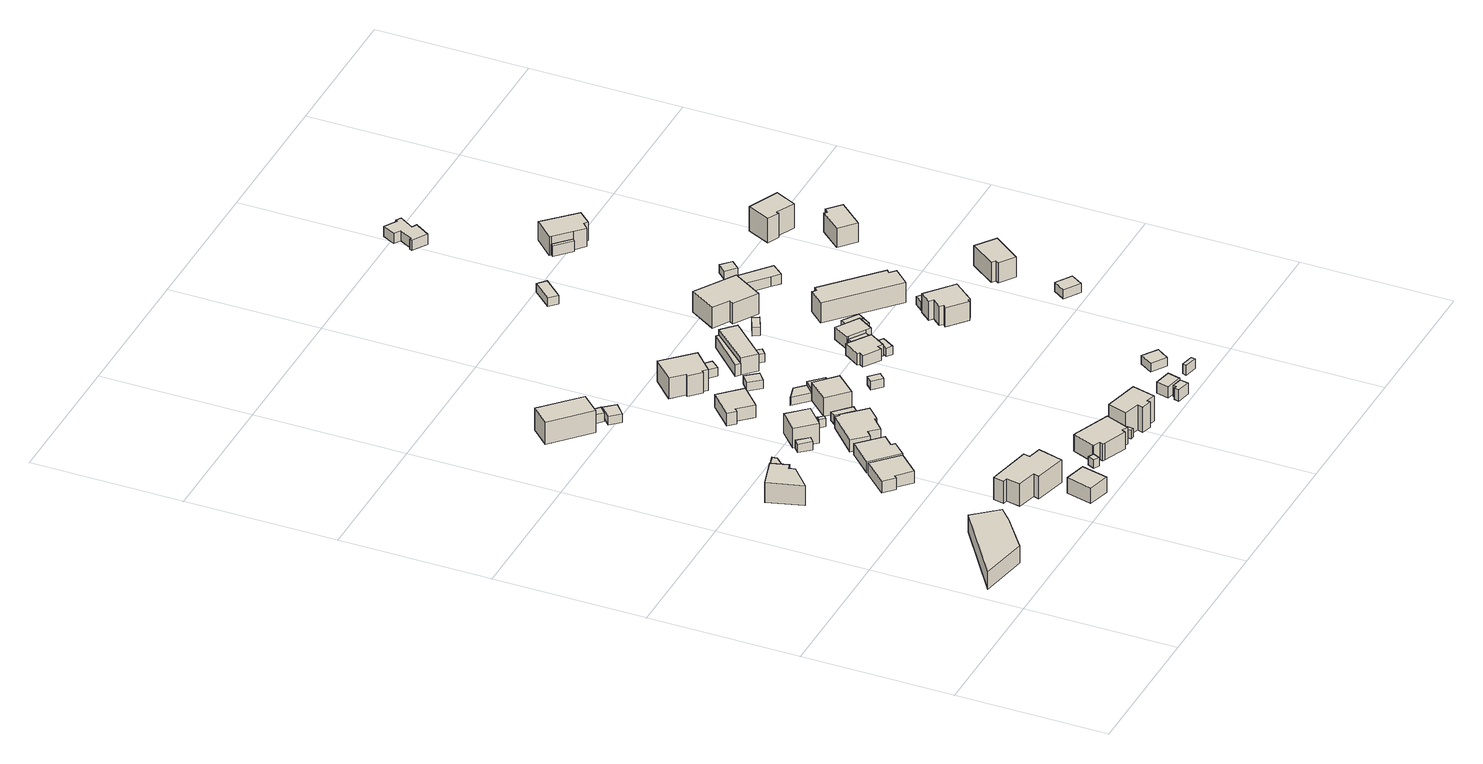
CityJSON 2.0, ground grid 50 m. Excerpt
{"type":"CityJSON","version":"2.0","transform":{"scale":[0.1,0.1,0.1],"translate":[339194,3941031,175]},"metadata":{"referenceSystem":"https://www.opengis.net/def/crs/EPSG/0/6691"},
"CityObjects":{
"building1":{"type":"Building","attributes":{"usage":"431","measuredHeight":6.9,"storeysAboveGround":1,"BuildingIDAttribute.prefecture":"14","BuildingIDAttribute.city":"14151","BuildingDetailAttribute.totalFloorArea":256.13,"BuildingDetailAttribute.buildingFootprintArea":256.13,"BuildingDetailAttribute.buildingStructureType":"610","BuildingDetailAttribute.buildingStructureOrgType":"2","BuildingDetailAttribute.orgUsage":"143","BuildingDetailAttribute.surveyYear":2015},"geometry":[{"type":"Solid","lod":"1","boundaries":[[[[0,1,2,3,4]],[[3,5,6,4]],[[2,7,5,3]],[[1,8,7,2]],[[0,9,8,1]],[[4,6,9,0]],[[5,7,8,9,6]]]]}]},
"building2":{"type":"Building","attributes":{"measuredHeight":7.6,"BuildingIDAttribute.prefecture":"14","BuildingIDAttribute.city":"14151","BuildingDetailAttribute.surveyYear":2015},"geometry":[{"type":"Solid","lod":"1","boundaries":[[[[10,11,12,13,14,15]],[[14,16,17,15]],[[13,18,16,14]],[[12,19,18,13]],[[11,20,19,12]],[[10,21,20,11]],[[15,17,21,10]],[[16,18,19,20,21,17]]]]}]},
"building3":{"type":"Building","attributes":{"usage":"411","measuredHeight":6.3,"storeysAboveGround":1,"BuildingIDAttribute.prefecture":"14","BuildingIDAttribute.city":"14151","BuildingDetailAttribute.totalFloorArea":59.57,"BuildingDetailAttribute.buildingFootprintArea":59.57,"BuildingDetailAttribute.buildingStructureType":"601","BuildingDetailAttribute.buildingStructureOrgType":"1","BuildingDetailAttribute.orgUsage":"10","BuildingDetailAttribute.surveyYear":2015},"geometry":[{"type":"Solid","lod":"1","boundaries":[[[[22,23,24,25]],[[24,26,27,25]],[[23,28,26,24]],[[22,29,28,23]],[[25,27,29,22]],[[26,28,29,27]]]]}]},
"building4":{"type":"Building","attributes":{"usage":"411","measuredHeight":8.9,"storeysAboveGround":1,"BuildingIDAttribute.prefecture":"14","BuildingIDAttribute.city":"14151","BuildingDetailAttribute.totalFloorArea":144.66,"BuildingDetailAttribute.buildingFootprintArea":144.66,"BuildingDetailAttribute.buildingStructureType":"601","BuildingDetailAttribute.buildingStructureOrgType":"1","BuildingDetailAttribute.orgUsage":"10","BuildingDetailAttribute.surveyYear":2015},"geometry":[{"type":"Solid","lod":"1","boundaries":[[[[30,31,32,33,34,35,36,37,38,39]],[[38,40,41,39]],[[37,42,40,38]],[[36,43,42,37]],[[35,44,43,36]],[[34,45,44,35]],[[33,46,45,34]],[[32,47,46,33]],[[31,48,47,32]],[[30,49,48,31]],[[39,41,49,30]],[[40,42,43,44,45,46,47,48,49,41]]]]}]},
"building5":{"type":"Building","attributes":{"usage":"411","measuredHeight":4.9,"storeysAboveGround":1,"BuildingIDAttribute.prefecture":"14","BuildingIDAttribute.city":"14151","BuildingDetailAttribute.totalFloorArea":96.91,"BuildingDetailAttribute.buildingFootprintArea":96.91,"BuildingDetailAttribute.buildingStructureType":"601","BuildingDetailAttribute.buildingStructureOrgType":"1","BuildingDetailAttribute.orgUsage":"10","BuildingDetailAttribute.surveyYear":2015},"geometry":[{"type":"Solid","lod":"1","boundaries":[[[[50,51,52,53,54,55]],[[54,56,57,55]],[[53,58,56,54]],[[52,59,58,53]],[[51,60,59,52]],[[50,61,60,51]],[[55,57,61,50]],[[56,58,59,60,61,57]]]]}]},
"building6":{"type":"Building","attributes":{"BuildingIDAttribute.prefecture":"14","BuildingIDAttribute.city":"14151","BuildingDetailAttribute.surveyYear":2015},"geometry":[{"type":"Solid","lod":"1","boundaries":[[[[62,63,64,65]],[[64,66,67,65]],[[63,68,66,64]],[[62,69,68,63]],[[65,67,69,62]],[[66,68,69,67]]]]}]},
"building7":{"type":"Building","attributes":{"usage":"411","measuredHeight":4.8,"storeysAboveGround":1,"BuildingIDAttribute.prefecture":"14","BuildingIDAttribute.city":"14151","BuildingDetailAttribute.totalFloorArea":101.34,"BuildingDetailAttribute.buildingFootprintArea":101.34,"BuildingDetailAttribute.buildingStructureType":"601","BuildingDetailAttribute.buildingStructureOrgType":"1","BuildingDetailAttribute.orgUsage":"10","BuildingDetailAttribute.surveyYear":2015},"geometry":[{"type":"Solid","lod":"1","boundaries":[[[[70,71,72,73,74,75]],[[74,76,77,75]],[[73,78,76,74]],[[72,79,78,73]],[[71,80,79,72]],[[70,81,80,71]],[[75,77,81,70]],[[76,78,79,80,81,77]]]]}]},
"building8":{"type":"Building","attributes":{"measuredHeight":3.9,"BuildingIDAttribute.prefecture":"14","BuildingIDAttribute.city":"14151","BuildingDetailAttribute.surveyYear":2015},"geometry":[{"type":"Solid","lod":"1","boundaries":[[[[82,83,84,85]],[[84,86,87,85]],[[83,88,86,84]],[[82,89,88,83]],[[85,87,89,82]],[[86,88,89,87]]]]}]},
"building9":{"type":"Building","attributes":{"measuredHeight":3.9,"BuildingIDAttribute.prefecture":"14","BuildingIDAttribute.city":"14151","BuildingDetailAttribute.surveyYear":2015},"geometry":[{"type":"Solid","lod":"1","boundaries":[[[[90,91,92,93]],[[92,94,95,93]],[[91,96,94,92]],[[90,97,96,91]],[[93,95,97,90]],[[94,96,97,95]]]]}]},
"building10":{"type":"Building","attributes":{"BuildingIDAttribute.prefecture":"14","BuildingIDAttribute.city":"14151","BuildingDetailAttribute.surveyYear":2015},"geometry":[{"type":"Solid","lod":"1","boundaries":[[[[98,99,100,101]],[[100,102,103,101]],[[99,104,102,100]],[[98,105,104,99]],[[101,103,105,98]],[[102,104,105,103]]]]}]},
"building11":{"type":"Building","attributes":{"BuildingIDAttribute.prefecture":"14","BuildingIDAttribute.city":"14151","BuildingDetailAttribute.surveyYear":2015},"geometry":[{"type":"Solid","lod":"1","boundaries":[[[[106,107,108,109]],[[108,110,111,109]],[[107,112,110,108]],[[106,113,112,107]],[[109,111,113,106]],[[110,112,113,111]]]]}]},
"building12":{"type":"Building","attributes":{"usage":"411","measuredHeight":8.8,"storeysAboveGround":2,"BuildingIDAttribute.prefecture":"14","BuildingIDAttribute.city":"14151","BuildingDetailAttribute.totalFloorArea":213.83,"BuildingDetailAttribute.buildingFootprintArea":106.92,"BuildingDetailAttribute.buildingStructureType":"601","BuildingDetailAttribute.buildingStructureOrgType":"1","BuildingDetailAttribute.orgUsage":"10","BuildingDetailAttribute.surveyYear":2015},"geometry":[{"type":"Solid","lod":"1","boundaries":[[[[114,115,116,117]],[[116,118,119,117]],[[115,120,118,116]],[[114,121,120,115]],[[117,119,121,114]],[[118,120,121,119]]]]}]},
"building13":{"type":"Building","attributes":{"usage":"411","measuredHeight":8.1,"storeysAboveGround":2,"BuildingIDAttribute.prefecture":"14","BuildingIDAttribute.city":"14151","BuildingDetailAttribute.totalFloorArea":114.02,"BuildingDetailAttribute.buildingFootprintArea":57.01,"BuildingDetailAttribute.buildingStructureType":"601","BuildingDetailAttribute.buildingStructureOrgType":"1","BuildingDetailAttribute.orgUsage":"10","BuildingDetailAttribute.surveyYear":2015},"geometry":[{"type":"Solid","lod":"1","boundaries":[[[[122,123,124,125]],[[124,126,127,125]],[[123,128,126,124]],[[122,129,128,123]],[[125,127,129,122]],[[126,128,129,127]]]]}]},
"building14":{"type":"Building","attributes":{"measuredHeight":3.5,"BuildingIDAttribute.prefecture":"14","BuildingIDAttribute.city":"14151","BuildingDetailAttribute.surveyYear":2015},"geometry":[{"type":"Solid","lod":"1","boundaries":[[[[130,131,132,133]],[[132,134,135,133]],[[131,136,134,132]],[[130,137,136,131]],[[133,135,137,130]],[[134,136,137,135]]]]}]},
"building15":{"type":"Building","attributes":{"BuildingIDAttribute.prefecture":"14","BuildingIDAttribute.city":"14151","BuildingDetailAttribute.surveyYear":2015},"geometry":[{"type":"Solid","lod":"1","boundaries":[[[[138,139,140,141]],[[140,142,143,141]],[[139,144,142,140]],[[138,145,144,139]],[[141,143,145,138]],[[142,144,145,143]]]]}]},
"building16":{"type":"Building","attributes":{"usage":"411","measuredHeight":5.3,"storeysAboveGround":1,"BuildingIDAttribute.prefecture":"14","BuildingIDAttribute.city":"14151","BuildingDetailAttribute.totalFloorArea":125.8,"BuildingDetailAttribute.buildingFootprintArea":125.8,"BuildingDetailAttribute.buildingStructureType":"601","BuildingDetailAttribute.buildingStructureOrgType":"1","BuildingDetailAttribute.orgUsage":"10","BuildingDetailAttribute.surveyYear":2015},"geometry":[{"type":"Solid","lod":"1","boundaries":[[[[146,147,148,149,150,151,152,153,154,155]],[[154,156,157,155]],[[153,158,156,154]],[[152,159,158,153]],[[151,160,159,152]],[[150,161,160,151]],[[149,162,161,150]],[[148,163,162,149]],[[147,164,163,148]],[[146,165,164,147]],[[155,157,165,146]],[[156,158,159,160,161,162,163,164,165,157]]]]}]},
"building17":{"type":"Building","attributes":{"usage":"411","measuredHeight":6.8,"storeysAboveGround":1,"BuildingIDAttribute.prefecture":"14","BuildingIDAttribute.city":"14151","BuildingDetailAttribute.totalFloorArea":116.18,"BuildingDetailAttribute.buildingFootprintArea":116.18,"BuildingDetailAttribute.buildingStructureType":"601","BuildingDetailAttribute.buildingStructureOrgType":"1","BuildingDetailAttribute.orgUsage":"10","BuildingDetailAttribute.surveyYear":2015},"geometry":[{"type":"Solid","lod":"1","boundaries":[[[[166,167,168,169,170,171,172,173,174,175]],[[174,176,177,175]],[[173,178,176,174]],[[172,179,178,173]],[[171,180,179,172]],[[170,181,180,171]],[[169,182,181,170]],[[168,183,182,169]],[[167,184,183,168]],[[166,185,184,167]],[[175,177,185,166]],[[176,178,179,180,181,182,183,184,185,177]]]]}]},
"building18":{"type":"Building","attributes":{"BuildingIDAttribute.prefecture":"14","BuildingIDAttribute.city":"14151","BuildingDetailAttribute.surveyYear":2015},"geometry":[{"type":"Solid","lod":"1","boundaries":[[[[186,187,188,189]],[[188,190,191,189]],[[187,192,190,188]],[[186,193,192,187]],[[189,191,193,186]],[[190,192,193,191]]]]}]},
"building19":{"type":"Building","attributes":{"BuildingIDAttribute.prefecture":"14","BuildingIDAttribute.city":"14151","BuildingDetailAttribute.surveyYear":2015},"geometry":[{"type":"Solid","lod":"1","boundaries":[[[[194,195,196,197]],[[196,198,199,197]],[[195,200,198,196]],[[194,201,200,195]],[[197,199,201,194]],[[198,200,201,199]]]]}]},
"building20":{"type":"Building","attributes":{"usage":"411","measuredHeight":5.1,"storeysAboveGround":1,"BuildingIDAttribute.prefecture":"14","BuildingIDAttribute.city":"14151","BuildingDetailAttribute.totalFloorArea":83.82,"BuildingDetailAttribute.buildingFootprintArea":83.82,"BuildingDetailAttribute.buildingStructureType":"601","BuildingDetailAttribute.buildingStructureOrgType":"1","BuildingDetailAttribute.orgUsage":"10","BuildingDetailAttribute.surveyYear":2015},"geometry":[{"type":"Solid","lod":"1","boundaries":[[[[202,203,204,205,206,207]],[[206,208,209,207]],[[205,210,208,206]],[[204,211,210,205]],[[203,212,211,204]],[[202,213,212,203]],[[207,209,213,202]],[[208,210,211,212,213,209]]]]}]},
"building21":{"type":"Building","attributes":{"measuredHeight":4.1,"BuildingIDAttribute.prefecture":"14","BuildingIDAttribute.city":"14151","BuildingDetailAttribute.surveyYear":2015},"geometry":[{"type":"Solid","lod":"1","boundaries":[[[[214,215,216,217]],[[216,218,219,217]],[[215,220,218,216]],[[214,221,220,215]],[[217,219,221,214]],[[218,220,221,219]]]]}]},
"building22":{"type":"Building","attributes":{"usage":"411","measuredHeight":10.5,"storeysAboveGround":2,"BuildingIDAttribute.prefecture":"14","BuildingIDAttribute.city":"14151","BuildingDetailAttribute.totalFloorArea":189.53,"BuildingDetailAttribute.buildingFootprintArea":94.76,"BuildingDetailAttribute.buildingStructureType":"601","BuildingDetailAttribute.buildingStructureOrgType":"1","BuildingDetailAttribute.orgUsage":"10","BuildingDetailAttribute.surveyYear":2015},"geometry":[{"type":"Solid","lod":"1","boundaries":[[[[222,223,224,225,226,227,228,229]],[[228,230,231,229]],[[227,232,230,228]],[[226,233,232,227]],[[225,234,233,226]],[[224,235,234,225]],[[223,236,235,224]],[[222,237,236,223]],[[229,231,237,222]],[[230,232,233,234,235,236,237,231]]]]}]},
"building23":{"type":"Building","attributes":{"usage":"415","measuredHeight":7.5,"storeysAboveGround":2,"BuildingIDAttribute.prefecture":"14","BuildingIDAttribute.city":"14151","BuildingDetailAttribute.totalFloorArea":109.14,"BuildingDetailAttribute.buildingFootprintArea":54.57,"BuildingDetailAttribute.buildingStructureType":"601","BuildingDetailAttribute.buildingStructureOrgType":"1","BuildingDetailAttribute.orgUsage":"50","BuildingDetailAttribute.surveyYear":2015},"geometry":[{"type":"Solid","lod":"1","boundaries":[[[[238,239,240,241]],[[240,242,243,241]],[[239,244,242,240]],[[238,245,244,239]],[[241,243,245,238]],[[242,244,245,243]]]]}]},
"building24":{"type":"Building","attributes":{"usage":"415","storeysAboveGround":1,"BuildingIDAttribute.prefecture":"14","BuildingIDAttribute.city":"14151","BuildingDetailAttribute.totalFloorArea":35.72,"BuildingDetailAttribute.buildingFootprintArea":35.72,"BuildingDetailAttribute.buildingStructureType":"601","BuildingDetailAttribute.buildingStructureOrgType":"1","BuildingDetailAttribute.orgUsage":"50","BuildingDetailAttribute.surveyYear":2015},"geometry":[{"type":"Solid","lod":"1","boundaries":[[[[246,247,248,249]],[[248,250,251,249]],[[247,252,250,248]],[[246,253,252,247]],[[249,251,253,246]],[[250,252,253,251]]]]}]},
"building25":{"type":"Building","attributes":{"usage":"411","measuredHeight":9.1,"storeysAboveGround":2,"BuildingIDAttribute.prefecture":"14","BuildingIDAttribute.city":"14151","BuildingDetailAttribute.totalFloorArea":203.99,"BuildingDetailAttribute.buildingFootprintArea":101.99,"BuildingDetailAttribute.buildingStructureType":"601","BuildingDetailAttribute.buildingStructureOrgType":"1","BuildingDetailAttribute.orgUsage":"10","BuildingDetailAttribute.surveyYear":2015},"geometry":[{"type":"Solid","lod":"1","boundaries":[[[[254,255,256,257,258,259,260,261]],[[260,262,263,261]],[[259,264,262,260]],[[258,265,264,259]],[[257,266,265,258]],[[256,267,266,257]],[[255,268,267,256]],[[254,269,268,255]],[[261,263,269,254]],[[262,264,265,266,267,268,269,263]]]]}]},
"building26":{"type":"Building","attributes":{"measuredHeight":6.2,"BuildingIDAttribute.prefecture":"14","BuildingIDAttribute.city":"14151","BuildingDetailAttribute.surveyYear":2015},"geometry":[{"type":"Solid","lod":"1","boundaries":[[[[270,271,272,273]],[[272,274,275,273]],[[271,276,274,272]],[[270,277,276,271]],[[273,275,277,270]],[[274,276,277,275]]]]}]},
"building27":{"type":"Building","attributes":{"usage":"411","storeysAboveGround":1,"BuildingIDAttribute.prefecture":"14","BuildingIDAttribute.city":"14151","BuildingDetailAttribute.totalFloorArea":17.05,"BuildingDetailAttribute.buildingFootprintArea":17.05,"BuildingDetailAttribute.buildingStructureType":"601","BuildingDetailAttribute.buildingStructureOrgType":"1","BuildingDetailAttribute.orgUsage":"10","BuildingDetailAttribute.surveyYear":2015},"geometry":[{"type":"Solid","lod":"1","boundaries":[[[[278,279,280,281]],[[280,282,283,281]],[[279,284,282,280]],[[278,285,284,279]],[[281,283,285,278]],[[282,284,285,283]]]]}]},
"building28":{"type":"Building","attributes":{"usage":"411","storeysAboveGround":1,"BuildingIDAttribute.prefecture":"14","BuildingIDAttribute.city":"14151","BuildingDetailAttribute.totalFloorArea":19.59,"BuildingDetailAttribute.buildingFootprintArea":19.59,"BuildingDetailAttribute.buildingStructureType":"601","BuildingDetailAttribute.buildingStructureOrgType":"1","BuildingDetailAttribute.orgUsage":"10","BuildingDetailAttribute.surveyYear":2015},"geometry":[{"type":"Solid","lod":"1","boundaries":[[[[286,287,288,289]],[[288,290,291,289]],[[287,292,290,288]],[[286,293,292,287]],[[289,291,293,286]],[[290,292,293,291]]]]}]},
"building29":{"type":"Building","attributes":{"usage":"411","storeysAboveGround":2,"BuildingIDAttribute.prefecture":"14","BuildingIDAttribute.city":"14151","BuildingDetailAttribute.totalFloorArea":24.97,"BuildingDetailAttribute.buildingFootprintArea":12.48,"BuildingDetailAttribute.buildingStructureType":"601","BuildingDetailAttribute.buildingStructureOrgType":"1","BuildingDetailAttribute.orgUsage":"10","BuildingDetailAttribute.surveyYear":2015},"geometry":[{"type":"Solid","lod":"1","boundaries":[[[[294,295,296,297,298,299]],[[298,300,301,299]],[[297,302,300,298]],[[296,303,302,297]],[[295,304,303,296]],[[294,305,304,295]],[[299,301,305,294]],[[300,302,303,304,305,301]]]]}]},
"building30":{"type":"Building","attributes":{"measuredHeight":4.2,"BuildingIDAttribute.prefecture":"14","BuildingIDAttribute.city":"14151","BuildingDetailAttribute.surveyYear":2015},"geometry":[{"type":"Solid","lod":"1","boundaries":[[[[306,307,308,309,310,311]],[[310,312,313,311]],[[309,314,312,310]],[[308,315,314,309]],[[307,316,315,308]],[[306,317,316,307]],[[311,313,317,306]],[[312,314,315,316,317,313]]]]}]},
"building31":{"type":"Building","attributes":{"measuredHeight":4.5,"BuildingIDAttribute.prefecture":"14","BuildingIDAttribute.city":"14151","BuildingDetailAttribute.surveyYear":2015},"geometry":[{"type":"Solid","lod":"1","boundaries":[[[[318,319,320,321]],[[320,322,323,321]],[[319,324,322,320]],[[318,325,324,319]],[[321,323,325,318]],[[322,324,325,323]]]]}]},
"building32":{"type":"Building","attributes":{"usage":"411","measuredHeight":5.8,"storeysAboveGround":2,"BuildingIDAttribute.prefecture":"14","BuildingIDAttribute.city":"14151","BuildingDetailAttribute.totalFloorArea":38.61,"BuildingDetailAttribute.buildingFootprintArea":19.3,"BuildingDetailAttribute.buildingStructureType":"601","BuildingDetailAttribute.buildingStructureOrgType":"1","BuildingDetailAttribute.orgUsage":"10","BuildingDetailAttribute.surveyYear":2015},"geometry":[{"type":"Solid","lod":"1","boundaries":[[[[326,327,328,329]],[[328,330,331,329]],[[327,332,330,328]],[[326,333,332,327]],[[329,331,333,326]],[[330,332,333,331]]]]}]},
"building33":{"type":"Building","attributes":{"BuildingIDAttribute.prefecture":"14","BuildingIDAttribute.city":"14151","BuildingDetailAttribute.surveyYear":2015},"geometry":[{"type":"Solid","lod":"1","boundaries":[[[[334,335,336,337]],[[336,338,339,337]],[[335,340,338,336]],[[334,341,340,335]],[[337,339,341,334]],[[338,340,341,339]]]]}]},
"building34":{"type":"Building","attributes":{"usage":"411","measuredHeight":7.4,"storeysAboveGround":2,"BuildingIDAttribute.prefecture":"14","BuildingIDAttribute.city":"14151","BuildingDetailAttribute.totalFloorArea":159.03,"BuildingDetailAttribute.buildingFootprintArea":79.51,"BuildingDetailAttribute.buildingStructureType":"601","BuildingDetailAttribute.buildingStructureOrgType":"1","BuildingDetailAttribute.orgUsage":"10","BuildingDetailAttribute.surveyYear":2015},"geometry":[{"type":"Solid","lod":"1","boundaries":[[[[342,343,328,327]],[[328,344,345,327]],[[343,346,344,328]],[[342,347,346,343]],[[327,345,347,342]],[[344,346,347,345]]]]}]},
"building35":{"type":"Building","attributes":{"usage":"411","measuredHeight":4.9,"storeysAboveGround":1,"BuildingIDAttribute.prefecture":"14","BuildingIDAttribute.city":"14151","BuildingDetailAttribute.totalFloorArea":61.36,"BuildingDetailAttribute.buildingFootprintArea":61.36,"BuildingDetailAttribute.buildingStructureType":"601","BuildingDetailAttribute.buildingStructureOrgType":"1","BuildingDetailAttribute.orgUsage":"10","BuildingDetailAttribute.surveyYear":2015},"geometry":[{"type":"Solid","lod":"1","boundaries":[[[[348,349,350,351,352,353,354,355]],[[354,356,357,355]],[[353,358,356,354]],[[352,359,358,353]],[[351,360,359,352]],[[350,361,360,351]],[[349,362,361,350]],[[348,363,362,349]],[[355,357,363,348]],[[356,358,359,360,361,362,363,357]]]]}]},
"building36":{"type":"Building","attributes":{"usage":"411","storeysAboveGround":1,"BuildingIDAttribute.prefecture":"14","BuildingIDAttribute.city":"14151","BuildingDetailAttribute.totalFloorArea":9.17,"BuildingDetailAttribute.buildingFootprintArea":9.17,"BuildingDetailAttribute.buildingStructureType":"601","BuildingDetailAttribute.buildingStructureOrgType":"1","BuildingDetailAttribute.orgUsage":"10","BuildingDetailAttribute.surveyYear":2015},"geometry":[{"type":"Solid","lod":"1","boundaries":[[[[364,365,366,367]],[[366,368,369,367]],[[365,370,368,366]],[[364,371,370,365]],[[367,369,371,364]],[[368,370,371,369]]]]}]},
"building37":{"type":"Building","attributes":{"measuredHeight":3.7,"BuildingIDAttribute.prefecture":"14","BuildingIDAttribute.city":"14151","BuildingDetailAttribute.surveyYear":2015},"geometry":[{"type":"Solid","lod":"1","boundaries":[[[[372,373,374,375]],[[374,376,377,375]],[[373,378,376,374]],[[372,379,378,373]],[[375,377,379,372]],[[376,378,379,377]]]]}]},
"building38":{"type":"Building","attributes":{"usage":"411","measuredHeight":3.4,"storeysAboveGround":1,"BuildingIDAttribute.prefecture":"14","BuildingIDAttribute.city":"14151","BuildingDetailAttribute.totalFloorArea":9.67,"BuildingDetailAttribute.buildingFootprintArea":9.67,"BuildingDetailAttribute.buildingStructureType":"601","BuildingDetailAttribute.buildingStructureOrgType":"1","BuildingDetailAttribute.orgUsage":"10","BuildingDetailAttribute.surveyYear":2015},"geometry":[{"type":"Solid","lod":"1","boundaries":[[[[380,381,382,383]],[[382,384,385,383]],[[381,386,384,382]],[[380,387,386,381]],[[383,385,387,380]],[[384,386,387,385]]]]}]},
"building39":{"type":"Building","attributes":{"measuredHeight":3.3,"BuildingIDAttribute.prefecture":"14","BuildingIDAttribute.city":"14151","BuildingDetailAttribute.surveyYear":2015},"geometry":[{"type":"Solid","lod":"1","boundaries":[[[[388,389,390,391]],[[390,392,393,391]],[[389,394,392,390]],[[388,395,394,389]],[[391,393,395,388]],[[392,394,395,393]]]]}]},
"building40":{"type":"Building","attributes":{"usage":"411","measuredHeight":4.9,"storeysAboveGround":1,"BuildingIDAttribute.prefecture":"14","BuildingIDAttribute.city":"14151","BuildingDetailAttribute.totalFloorArea":48.92,"BuildingDetailAttribute.buildingFootprintArea":48.92,"BuildingDetailAttribute.buildingStructureType":"601","BuildingDetailAttribute.buildingStructureOrgType":"1","BuildingDetailAttribute.orgUsage":"10","BuildingDetailAttribute.surveyYear":2015},"geometry":[{"type":"Solid","lod":"1","boundaries":[[[[396,397,398,399,400,401]],[[400,402,403,401]],[[399,404,402,400]],[[398,405,404,399]],[[397,406,405,398]],[[396,407,406,397]],[[401,403,407,396]],[[402,404,405,406,407,403]]]]}]},
"building41":{"type":"Building","attributes":{"BuildingIDAttribute.prefecture":"14","BuildingIDAttribute.city":"14151","BuildingDetailAttribute.surveyYear":2015},"geometry":[{"type":"Solid","lod":"1","boundaries":[[[[408,409,410,411]],[[410,412,413,411]],[[409,414,412,410]],[[408,415,414,409]],[[411,413,415,408]],[[412,414,415,413]]]]}]},
"building42":{"type":"Building","attributes":{"measuredHeight":4.3,"BuildingIDAttribute.prefecture":"14","BuildingIDAttribute.city":"14151","BuildingDetailAttribute.surveyYear":2015},"geometry":[{"type":"Solid","lod":"1","boundaries":[[[[416,417,418,419]],[[418,420,421,419]],[[417,422,420,418]],[[416,423,422,417]],[[419,421,423,416]],[[420,422,423,421]]]]}]},
"building43":{"type":"Building","attributes":{"BuildingIDAttribute.prefecture":"14","BuildingIDAttribute.city":"14151","BuildingDetailAttribute.surveyYear":2015},"geometry":[{"type":"Solid","lod":"1","boundaries":[[[[424,425,426,427]],[[426,428,429,427]],[[425,430,428,426]],[[424,431,430,425]],[[427,429,431,424]],[[428,430,431,429]]]]}]},
"building44":{"type":"Building","attributes":{"usage":"411","measuredHeight":9,"storeysAboveGround":2,"BuildingIDAttribute.prefecture":"14","BuildingIDAttribute.city":"14151","BuildingDetailAttribute.totalFloorArea":285.79,"BuildingDetailAttribute.buildingFootprintArea":142.9,"BuildingDetailAttribute.buildingStructureType":"601","BuildingDetailAttribute.buildingStructureOrgType":"1","BuildingDetailAttribute.orgUsage":"10","BuildingDetailAttribute.surveyYear":2015},"geometry":[{"type":"Solid","lod":"1","boundaries":[[[[432,433,434,435,436,437]],[[436,438,439,437]],[[435,440,438,436]],[[434,441,440,435]],[[433,442,441,434]],[[432,443,442,433]],[[437,439,443,432]],[[438,440,441,442,443,439]]]]}]},
"building45":{"type":"Building","attributes":{"BuildingIDAttribute.prefecture":"14","BuildingIDAttribute.city":"14151","BuildingDetailAttribute.surveyYear":2015},"geometry":[{"type":"Solid","lod":"1","boundaries":[[[[444,445,446,447]],[[446,448,449,447]],[[445,450,448,446]],[[444,451,450,445]],[[447,449,451,444]],[[448,450,451,449]]]]}]},
"building46":{"type":"Building","attributes":{"usage":"411","measuredHeight":7.6,"storeysAboveGround":2,"BuildingIDAttribute.prefecture":"14","BuildingIDAttribute.city":"14151","BuildingDetailAttribute.totalFloorArea":171.45,"BuildingDetailAttribute.buildingFootprintArea":85.72,"BuildingDetailAttribute.buildingStructureType":"601","BuildingDetailAttribute.buildingStructureOrgType":"1","BuildingDetailAttribute.orgUsage":"10","BuildingDetailAttribute.surveyYear":2015},"geometry":[{"type":"Solid","lod":"1","boundaries":[[[[452,453,454,455,456,457,458,459,460,461,462]],[[461,463,464,462]],[[460,465,463,461]],[[459,466,465,460]],[[458,467,466,459]],[[457,468,467,458]],[[456,469,468,457]],[[455,470,469,456]],[[454,471,470,455]],[[453,472,471,454]],[[452,473,472,453]],[[462,464,473,452]],[[463,465,466,467,468,469,470,471,472,473,464]]]]}]},
"building47":{"type":"Building","attributes":{"usage":"412","measuredHeight":8.3,"storeysAboveGround":2,"BuildingIDAttribute.prefecture":"14","BuildingIDAttribute.city":"14151","BuildingDetailAttribute.totalFloorArea":354.6,"BuildingDetailAttribute.buildingFootprintArea":177.3,"BuildingDetailAttribute.buildingStructureType":"601","BuildingDetailAttribute.buildingStructureOrgType":"1","BuildingDetailAttribute.orgUsage":"20","BuildingDetailAttribute.surveyYear":2015},"geometry":[{"type":"Solid","lod":"1","boundaries":[[[[474,475,476,477,478,479,480,481]],[[480,482,483,481]],[[479,484,482,480]],[[478,485,484,479]],[[477,486,485,478]],[[476,487,486,477]],[[475,488,487,476]],[[474,489,488,475]],[[481,483,489,474]],[[482,484,485,486,487,488,489,483]]]]}]},
"building48":{"type":"Building","attributes":{"usage":"411","storeysAboveGround":1,"BuildingIDAttribute.prefecture":"14","BuildingIDAttribute.city":"14151","BuildingDetailAttribute.totalFloorArea":12.55,"BuildingDetailAttribute.buildingFootprintArea":12.55,"BuildingDetailAttribute.buildingStructureType":"601","BuildingDetailAttribute.buildingStructureOrgType":"1","BuildingDetailAttribute.orgUsage":"10","BuildingDetailAttribute.surveyYear":2015},"geometry":[{"type":"Solid","lod":"1","boundaries":[[[[490,491,492,493,494]],[[493,495,496,494]],[[492,497,495,493]],[[491,498,497,492]],[[490,499,498,491]],[[494,496,499,490]],[[495,497,498,499,496]]]]}]},
"building49":{"type":"Building","attributes":{"usage":"411","measuredHeight":4.1,"storeysAboveGround":1,"BuildingIDAttribute.prefecture":"14","BuildingIDAttribute.city":"14151","BuildingDetailAttribute.totalFloorArea":57.34,"BuildingDetailAttribute.buildingFootprintArea":57.34,"BuildingDetailAttribute.buildingStructureType":"601","BuildingDetailAttribute.buildingStructureOrgType":"1","BuildingDetailAttribute.orgUsage":"10","BuildingDetailAttribute.surveyYear":2015},"geometry":[{"type":"Solid","lod":"1","boundaries":[[[[500,501,502,503,504,505]],[[504,506,507,505]],[[503,508,506,504]],[[502,509,508,503]],[[501,510,509,502]],[[500,511,510,501]],[[505,507,511,500]],[[506,508,509,510,511,507]]]]}]},
"building50":{"type":"Building","attributes":{"BuildingIDAttribute.prefecture":"14","BuildingIDAttribute.city":"14151","BuildingDetailAttribute.surveyYear":2015},"geometry":[{"type":"Solid","lod":"1","boundaries":[[[[512,513,514,515]],[[514,516,517,515]],[[513,518,516,514]],[[512,519,518,513]],[[515,517,519,512]],[[516,518,519,517]]]]}]},
"building51":{"type":"Building","attributes":{"usage":"451","measuredHeight":3.6,"storeysAboveGround":1,"BuildingIDAttribute.prefecture":"14","BuildingIDAttribute.city":"14151","BuildingDetailAttribute.totalFloorArea":24.68,"BuildingDetailAttribute.buildingFootprintArea":24.68,"BuildingDetailAttribute.buildingStructureType":"601","BuildingDetailAttribute.buildingStructureOrgType":"1","BuildingDetailAttribute.orgUsage":"200","BuildingDetailAttribute.surveyYear":2015},"geometry":[{"type":"Solid","lod":"1","boundaries":[[[[520,521,522,523]],[[522,524,525,523]],[[521,526,524,522]],[[520,527,526,521]],[[523,525,527,520]],[[524,526,527,525]]]]}]},
"building52":{"type":"Building","attributes":{"measuredHeight":5.8,"BuildingIDAttribute.prefecture":"14","BuildingIDAttribute.city":"14151","BuildingDetailAttribute.surveyYear":2015},"geometry":[{"type":"Solid","lod":"1","boundaries":[[[[528,529,530,531]],[[530,532,533,531]],[[529,534,532,530]],[[528,535,534,529]],[[531,533,535,528]],[[532,534,535,533]]]]}]},
"building53":{"type":"Building","attributes":{"measuredHeight":5,"BuildingIDAttribute.prefecture":"14","BuildingIDAttribute.city":"14151","BuildingDetailAttribute.surveyYear":2015},"geometry":[{"type":"Solid","lod":"1","boundaries":[[[[536,537,538,539,540,541,542,543,544,545,546,547]],[[546,548,549,547]],[[545,550,548,546]],[[544,551,550,545]],[[543,552,551,544]],[[542,553,552,543]],[[541,554,553,542]],[[540,555,554,541]],[[539,556,555,540]],[[538,557,556,539]],[[537,558,557,538]],[[536,559,558,537]],[[547,549,559,536]],[[548,550,551,552,553,554,555,556,557,558,559,549]]]]}]},
"building54":{"type":"Building","attributes":{"usage":"411","measuredHeight":7.6,"storeysAboveGround":2,"BuildingIDAttribute.prefecture":"14","BuildingIDAttribute.city":"14151","BuildingDetailAttribute.totalFloorArea":182.32,"BuildingDetailAttribute.buildingFootprintArea":91.16,"BuildingDetailAttribute.buildingStructureType":"601","BuildingDetailAttribute.buildingStructureOrgType":"1","BuildingDetailAttribute.orgUsage":"10","BuildingDetailAttribute.surveyYear":2015},"geometry":[{"type":"Solid","lod":"1","boundaries":[[[[560,561,562,563,564,565,566,567]],[[566,568,569,567]],[[565,570,568,566]],[[564,571,570,565]],[[563,572,571,564]],[[562,573,572,563]],[[561,574,573,562]],[[560,575,574,561]],[[567,569,575,560]],[[568,570,571,572,573,574,575,569]]]]}]},
"building55":{"type":"Building","attributes":{"usage":"411","measuredHeight":7.7,"storeysAboveGround":2,"BuildingIDAttribute.prefecture":"14","BuildingIDAttribute.city":"14151","BuildingDetailAttribute.totalFloorArea":144.68,"BuildingDetailAttribute.buildingFootprintArea":72.34,"BuildingDetailAttribute.buildingStructureType":"601","BuildingDetailAttribute.buildingStructureOrgType":"1","BuildingDetailAttribute.orgUsage":"10","BuildingDetailAttribute.surveyYear":2015},"geometry":[{"type":"Solid","lod":"1","boundaries":[[[[576,577,578,579,580,581]],[[580,582,583,581]],[[579,584,582,580]],[[578,585,584,579]],[[577,586,585,578]],[[576,587,586,577]],[[581,583,587,576]],[[582,584,585,586,587,583]]]]}]},
"building56":{"type":"Building","attributes":{"usage":"411","measuredHeight":7.5,"storeysAboveGround":2,"BuildingIDAttribute.prefecture":"14","BuildingIDAttribute.city":"14151","BuildingDetailAttribute.totalFloorArea":121.71,"BuildingDetailAttribute.buildingFootprintArea":60.86,"BuildingDetailAttribute.buildingStructureType":"601","BuildingDetailAttribute.buildingStructureOrgType":"1","BuildingDetailAttribute.orgUsage":"10","BuildingDetailAttribute.surveyYear":2015},"geometry":[{"type":"Solid","lod":"1","boundaries":[[[[588,589,590,591,592,593]],[[592,594,595,593]],[[591,596,594,592]],[[590,597,596,591]],[[589,598,597,590]],[[588,599,598,589]],[[593,595,599,588]],[[594,596,597,598,599,595]]]]}]},
"building57":{"type":"Building","attributes":{"usage":"413","measuredHeight":10,"storeysAboveGround":2,"BuildingIDAttribute.prefecture":"14","BuildingIDAttribute.city":"14151","BuildingDetailAttribute.totalFloorArea":144.67,"BuildingDetailAttribute.buildingFootprintArea":72.33,"BuildingDetailAttribute.buildingStructureType":"601","BuildingDetailAttribute.buildingStructureOrgType":"1","BuildingDetailAttribute.orgUsage":"30","BuildingDetailAttribute.surveyYear":2015},"geometry":[{"type":"Solid","lod":"1","boundaries":[[[[600,601,602,603,604,605]],[[604,606,607,605]],[[603,608,606,604]],[[602,609,608,603]],[[601,610,609,602]],[[600,611,610,601]],[[605,607,611,600]],[[606,608,609,610,611,607]]]]}]}
},
"vertices":[
[168,88,43],[3,117,43],[255,293,43],[323,213,43],[280,173,43],[323,213,105],[280,173,105],[255,293,105],[3,117,105],[168,88,105],
[281,949,21],[298,891,21],[280,886,21],[285,867,21],[215,803,21],[182,921,21],[215,803,92],[182,921,92],[285,867,92],[280,886,92],[298,891,92],[281,949,92],
[615,6,42],[542,24,42],[564,111,42],[636,93,42],[564,111,97],[636,93,97],[542,24,97],[615,6,97],
[450,265,32],[457,301,32],[606,270,32],[601,249,32],[645,238,32],[623,154,32],[516,181,32],[521,200,32],[457,216,32],[465,263,32],[457,216,112],[465,263,112],[521,200,112],[516,181,112],[623,154,112],[645,238,112],[601,249,112],[606,270,112],[457,301,112],[450,265,112],
[520,625,21],[456,558,21],[410,601,21],[402,593,21],[368,625,21],[440,701,21],[368,625,63],[440,701,63],[402,593,63],[410,601,63],[456,558,63],[520,625,63],
[370,981,19],[372,965,19],[345,937,19],[324,968,19],[345,937,49],[324,968,49],[372,965,49],[370,981,49],
[593,714,19],[561,682,19],[572,671,19],[532,630,19],[449,709,19],[521,784,19],[449,709,59],[521,784,59],[532,630,59],[572,671,59],[561,682,59],[593,714,59],
[666,280,24],[659,267,24],[641,278,24],[648,291,24],[641,278,61],[648,291,61],[659,267,61],[666,280,61],
[688,263,24],[681,252,24],[662,264,24],[668,275,24],[662,264,58],[668,275,58],[681,252,58],[688,263,58],
[734,83,41],[716,92,41],[727,115,41],[745,106,41],[727,115,71],[745,106,71],[716,92,71],[734,83,71],
[515,921,17],[497,905,17],[466,940,17],[483,956,17],[466,940,47],[483,956,47],[497,905,47],[515,921,47],
[379,1591,13],[324,1532,13],[206,1643,13],[262,1702,13],[206,1643,92],[262,1702,92],[324,1532,92],[379,1591,92],
[603,961,15],[542,904,15],[485,965,15],[545,1022,15],[485,965,85],[545,1022,85],[542,904,85],[603,961,85],
[409,1553,14],[385,1531,14],[367,1550,14],[388,1573,14],[367,1550,45],[388,1573,45],[385,1531,45],[409,1553,45],
[443,1516,14],[404,1481,14],[374,1514,14],[413,1550,14],[374,1514,44],[413,1550,44],[404,1481,44],[443,1516,44],
[640,882,17],[644,886,17],[711,816,17],[669,775,17],[664,780,17],[624,742,17],[595,772,17],[577,755,17],[533,802,17],[629,893,17],[533,802,59],[629,893,59],[577,755,59],[595,772,59],[624,742,59],[664,780,59],[669,775,59],[711,816,59],[644,886,59],[640,882,59],
[899,65,22],[880,74,22],[873,61,22],[795,93,22],[788,96,22],[793,107,22],[770,117,22],[772,122,22],[801,195,22],[930,144,22],[801,195,82],[930,144,82],[772,122,82],[770,117,82],[793,107,82],[788,96,82],[795,93,82],[873,61,82],[880,74,82],[899,65,82],
[625,921,17],[611,936,17],[621,946,17],[635,931,17],[621,946,47],[635,931,47],[611,936,47],[625,921,47],
[911,59,35],[914,80,35],[927,78,35],[924,58,35],[927,78,65],[924,58,65],[914,80,65],[911,59,65],
[656,1196,14],[589,1132,14],[545,1179,14],[534,1168,14],[512,1191,14],[589,1265,14],[512,1191,59],[589,1265,59],[534,1168,59],[545,1179,59],[589,1132,59],[656,1196,59],
[713,870,17],[697,854,17],[646,903,17],[661,920,17],[646,903,48],[661,920,48],[697,854,48],[713,870,48],
[1044,44,20],[1012,52,20],[1010,41,20],[975,50,20],[981,69,20],[928,84,20],[947,148,20],[1063,120,20],[947,148,111],[1063,120,111],[928,84,111],[981,69,111],[975,50,111],[1010,41,111],[1012,52,111],[1044,44,111],
[741,889,14],[675,950,14],[737,1016,14],[802,955,14],[737,1016,80],[802,955,80],[675,950,80],[741,889,80],
[765,1045,14],[734,1016,14],[687,1063,14],[735,1076,14],[687,1063,44],[735,1076,44],[734,1016,44],[765,1045,44],
[734,1385,11],[666,1320,11],[652,1334,11],[646,1327,11],[610,1363,11],[616,1369,11],[577,1409,11],[646,1476,11],[577,1409,85],[646,1476,85],[616,1369,85],[610,1363,85],[646,1327,85],[652,1334,85],[666,1320,85],[734,1385,85],
[816,1006,14],[785,975,14],[742,1019,14],[773,1049,14],[742,1019,51],[773,1049,51],[785,975,51],[816,1006,51],
[769,1199,12],[739,1175,12],[708,1214,12],[737,1238,12],[708,1214,42],[737,1238,42],[739,1175,42],[769,1199,42],
[908,871,16],[888,850,16],[858,879,16],[878,899,16],[858,879,46],[878,899,46],[888,850,46],[908,871,46],
[745,1325,12],[716,1351,12],[732,1368,12],[729,1371,12],[739,1380,12],[770,1353,12],[739,1380,42],[770,1353,42],[729,1371,42],[732,1368,42],[716,1351,42],[745,1325,42],
[1217,36,23],[1211,8,23],[1166,18,23],[1170,35,23],[1179,33,23],[1182,44,23],[1179,33,63],[1182,44,63],[1170,35,63],[1166,18,63],[1211,8,63],[1217,36,63],
[1173,56,20],[1182,97,20],[1238,85,20],[1228,43,20],[1238,85,60],[1228,43,60],[1182,97,60],[1173,56,60],
[882,1393,10],[890,1386,10],[780,1266,10],[766,1277,10],[780,1266,51],[766,1277,51],[890,1386,51],[882,1393,51],
[870,1229,11],[850,1253,11],[870,1269,11],[890,1246,11],[870,1269,41],[890,1246,41],[850,1253,41],[870,1229,41],
[934,1344,10],[821,1226,10],[780,1266,71],[890,1386,71],[821,1226,71],[934,1344,71],
[1040,921,13],[1026,931,13],[1016,916,13],[962,952,13],[971,965,13],[964,970,13],[1000,1024,13],[1075,974,13],[1000,1024,53],[1075,974,53],[964,970,53],[971,965,53],[962,952,53],[1016,916,53],[1026,931,53],[1040,921,53],
[1084,939,13],[1058,898,13],[1040,910,13],[1066,950,13],[1040,910,43],[1066,950,43],[1058,898,43],[1084,939,43],
[1350,48,17],[1308,57,17],[1311,71,17],[1353,62,17],[1311,71,52],[1353,62,52],[1308,57,52],[1350,48,52],
[1080,983,13],[1027,1017,13],[1036,1032,13],[1088,999,13],[1036,1032,44],[1088,999,44],[1027,1017,44],[1080,983,44],
[1366,174,10],[1338,133,10],[1289,165,10],[1317,207,10],[1289,165,41],[1317,207,41],[1338,133,41],[1366,174,41],
[1104,988,11],[1088,999,11],[1036,1032,11],[1031,1035,11],[1064,1088,11],[1138,1041,11],[1064,1088,54],[1138,1041,54],[1031,1035,54],[1036,1032,54],[1088,999,54],[1104,988,54],
[1039,1321,11],[991,1297,11],[981,1318,11],[1029,1342,11],[981,1318,41],[1029,1342,41],[991,1297,41],[1039,1321,41],
[1150,1034,11],[1135,1008,11],[1126,1014,11],[1140,1040,11],[1126,1014,48],[1140,1040,48],[1135,1008,48],[1150,1034,48],
[1173,1059,12],[1157,1034,12],[1104,1068,12],[1120,1093,12],[1104,1068,42],[1120,1093,42],[1157,1034,42],[1173,1059,42],
[1159,1450,8],[1097,1350,8],[1018,1398,8],[1026,1411,8],[973,1444,8],[1027,1532,8],[973,1444,82],[1027,1532,82],[1026,1411,82],[1018,1398,82],[1097,1350,82],[1159,1450,82],
[903,1911,9],[877,1935,9],[933,1998,9],[960,1974,9],[933,1998,39],[960,1974,39],[877,1935,39],[903,1911,39],
[1318,765,11],[1258,816,11],[1267,826,11],[1257,835,11],[1282,865,11],[1269,875,11],[1299,911,11],[1384,840,11],[1388,837,11],[1331,768,11],[1325,773,11],[1331,768,78],[1325,773,78],[1388,837,78],[1384,840,78],[1299,911,78],[1269,875,78],[1282,865,78],[1257,835,78],[1267,826,78],[1258,816,78],[1318,765,78],
[1182,1200,10],[1192,1211,10],[1364,1053,10],[1355,1043,10],[1374,1026,10],[1328,976,10],[1126,1162,10],[1170,1210,10],[1126,1162,82],[1170,1210,82],[1328,976,82],[1374,1026,82],[1355,1043,82],[1364,1053,82],[1192,1211,82],[1182,1200,82],
[1337,890,11],[1307,916,11],[1327,940,11],[1329,942,11],[1360,916,11],[1329,942,41],[1360,916,41],[1327,940,41],[1307,916,41],[1337,890,41],
[1270,1354,8],[1244,1376,8],[1184,1427,8],[1164,1444,8],[1196,1481,8],[1302,1392,8],[1196,1481,43],[1302,1392,43],[1164,1444,43],[1184,1427,43],[1244,1376,43],[1270,1354,43],
[1279,1516,8],[1253,1487,8],[1221,1516,8],[1247,1544,8],[1221,1516,38],[1247,1544,38],[1253,1487,38],[1279,1516,38],
[1540,560,7],[1566,600,7],[1618,566,7],[1593,526,7],[1618,566,39],[1593,526,39],[1566,600,39],[1540,560,39],
[1123,2029,10],[1131,2037,10],[1182,1989,10],[1172,1981,10],[1182,1989,47],[1172,1981,47],[1131,2037,47],[1123,2029,47],
[1060,2505,7],[1064,2511,7],[1080,2501,7],[1050,2453,7],[1066,2445,7],[1034,2394,7],[985,2425,7],[988,2433,7],[993,2430,7],[1018,2474,7],[995,2488,7],[1019,2530,7],[995,2488,43],[1019,2530,43],[1018,2474,43],[993,2430,43],[988,2433,43],[985,2425,43],[1034,2394,43],[1066,2445,43],[1050,2453,43],[1080,2501,43],[1064,2511,43],[1060,2505,43],
[1281,2009,8],[1245,1969,8],[1233,1978,8],[1213,1959,8],[1182,1989,8],[1131,2037,8],[1125,2042,8],[1186,2105,8],[1125,2042,74],[1186,2105,74],[1131,2037,74],[1182,1989,74],[1213,1959,74],[1233,1978,74],[1245,1969,74],[1281,2009,74],
[1584,733,10],[1534,769,10],[1541,779,10],[1528,789,10],[1588,872,10],[1652,825,10],[1588,872,81],[1652,825,81],[1528,789,81],[1541,779,81],[1534,769,81],[1584,733,81],
[1512,1283,7],[1572,1351,7],[1580,1343,7],[1592,1356,7],[1636,1317,7],[1565,1236,7],[1636,1317,75],[1565,1236,75],[1592,1356,75],[1580,1343,75],[1572,1351,75],[1512,1283,75],
[1493,1468,7],[1490,1461,7],[1452,1479,7],[1487,1555,7],[1588,1509,7],[1555,1439,7],[1588,1509,94],[1555,1439,94],[1487,1555,94],[1452,1479,94],[1490,1461,94],[1493,1468,94]
]}
